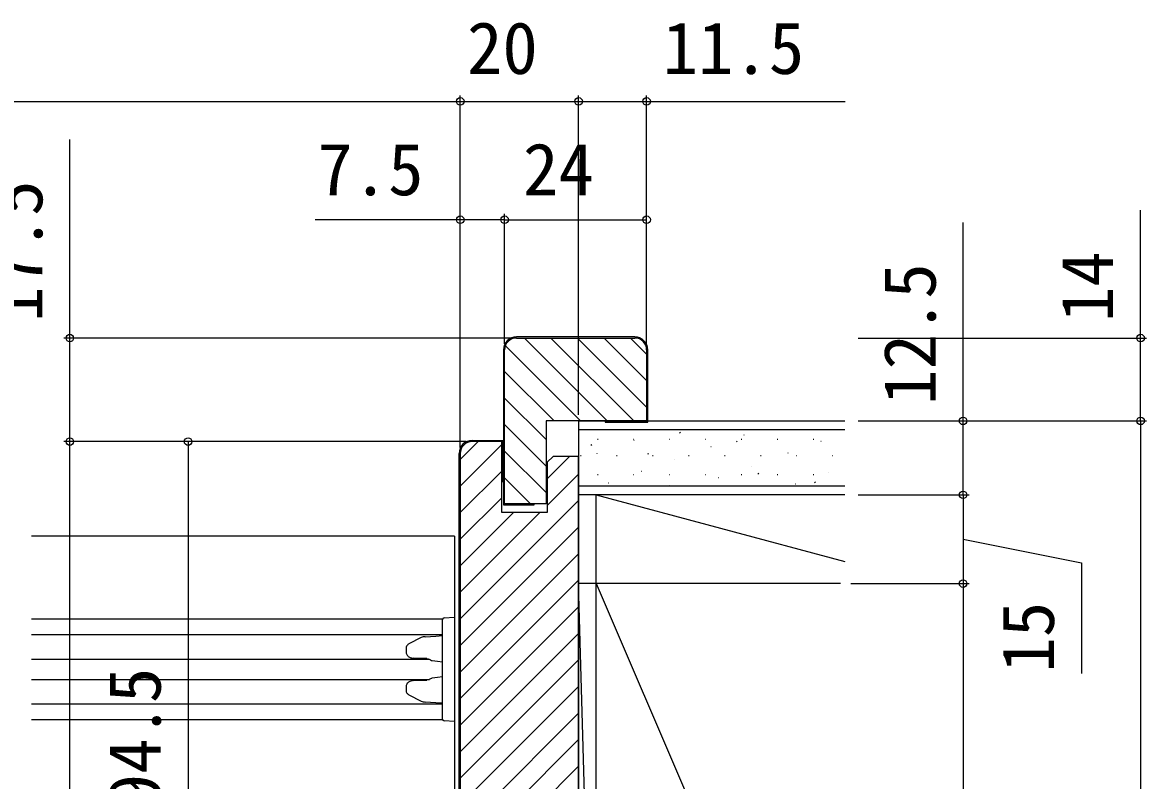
# Model space of a CAD drawing. Units: millimetres, scale not verified. Extents: x -525 to 525, y -783 to 779.
# Drawn here: x -58.2 to 131.8, y -171.8 to -43.6 of the extents above; entities that cross this region are included whole.
import ezdxf
from ezdxf.enums import TextEntityAlignment as Align

# ---------------------------------------------------------------- set-up
doc = ezdxf.new("R2010")
doc.units = ezdxf.units.MM
doc.header["$LTSCALE"] = 4
for name, color, linetype in [('0-5_YKK_12', 2, 'Continuous'), ('0-6_YKK_13', 4, 'Continuous'), ('0-8_YKK_D', 6, 'Continuous'), ('0-A_YSS_K', 3, 'Continuous'), ('0-B_YSS_KE', 3, 'Continuous')]:
    doc.layers.add(name, color=color, linetype=linetype)
doc.styles.add('ＭＳ ゴシック', font='')
doc.styles.get('ＭＳ ゴシック').set_extended_font_data('MS Gothic')

msp = doc.modelspace()

# ---------------------------------------------------------------- linework, layer by layer
at = {"layer": '0-5_YKK_12'}
for p, q in [((14.75, -130.478), (-56.75, -130.478)), ((14.75, -130.478), (14.75, -213.978)), ((12.769, -144.478), (-56.75, -144.478)), ((-56.75, -147.078), (12.75, -147.078)), ((-56.75, -151.278), (10.536, -151.278)), ((-56.75, -154.678), (10.536, -154.678)), ((12.75, -158.878), (-56.75, -158.878)), ((12.769, -161.478), (-56.75, -161.478))]:
    msp.add_line(p, q, dxfattribs=at)
at = {"layer": '0-6_YKK_13'}
for p, q in [((12.75, -145.282), (12.75, -144.583)), ((12.75, -160.675), (12.75, -145.282)), ((9.005, -147.667), (7.17, -148.603)), ((9.793, -147.459), (11.62, -147.348)), ((11.62, -147.348), (12.75, -147.278)), ((6.588, -149.44), (6.588, -150.076)), ((10.123, -151.133), (7.898, -151.094)), ((7.898, -154.863), (10.121, -154.824)), ((6.588, -155.881), (6.588, -156.517)), ((7.17, -157.354), (9.005, -158.29)), ((11.62, -158.609), (9.793, -158.498)), ((12.75, -158.678), (11.62, -158.609)), ((12.75, -161.374), (12.75, -160.675)), ((14.75, -160.78), (14.75, -161.778)), ((14.75, -161.778), (13.032, -161.673))]:
    msp.add_line(p, q, dxfattribs=at)
for points in [[(13.032, -144.284), (14.75, -144.178), (14.75, -145.177), (14.75, -147.486), (14.75, -158.471), (14.75, -160.78)], [(9.793, -147.459), (9.632, -147.475), (9.471, -147.503), (9.313, -147.544), (9.157, -147.598), (9.005, -147.667)], [(7.17, -148.603), (7.071, -148.658), (6.977, -148.723), (6.888, -148.797), (6.806, -148.882), (6.733, -148.977), (6.672, -149.082), (6.626, -149.196), (6.597, -149.316), (6.588, -149.44)], [(6.588, -150.076), (6.6, -150.217), (6.637, -150.352), (6.695, -150.478), (6.771, -150.592), (6.86, -150.693), (6.958, -150.781), (7.065, -150.857), (7.176, -150.92), (7.292, -150.973), (7.41, -151.015), (7.531, -151.048), (7.652, -151.072), (7.775, -151.087), (7.898, -151.094)], [(10.113, -151.129), (10.313, -151.193), (10.511, -151.268), (10.705, -151.354), (10.895, -151.453)], [(11.009, -151.49), (11.879, -151.588), (12.749, -151.695)], [(7.898, -154.863), (7.766, -154.87), (7.634, -154.888), (7.503, -154.915), (7.374, -154.953), (7.247, -155.003), (7.124, -155.065), (7.007, -155.139), (6.897, -155.228), (6.797, -155.332), (6.711, -155.451), (6.645, -155.585), (6.602, -155.73), (6.588, -155.881)], [(10.895, -154.504), (10.705, -154.603), (10.511, -154.689), (10.313, -154.764), (10.113, -154.827)], [(12.75, -154.262), (11.88, -154.368), (11.009, -154.466)], [(6.588, -156.517), (6.597, -156.641), (6.626, -156.761), (6.672, -156.875), (6.733, -156.98), (6.806, -157.075), (6.888, -157.159), (6.977, -157.234), (7.071, -157.299), (7.17, -157.354)], [(9.005, -158.29), (9.157, -158.359), (9.313, -158.412), (9.471, -158.453), (9.632, -158.482), (9.793, -158.498)]]:
    msp.add_lwpolyline(points, dxfattribs=at)
for centre, start, end in [((13.05, -144.583), 93.5, 180), ((11.042, -151.191), 240.72272, 263.63084), ((11.042, -154.766), 96.36916, 119.27728), ((13.05, -161.374), 180, 266.5)]:
    msp.add_arc(centre, 0.3, start, end, dxfattribs=at)
at = {"layer": '0-8_YKK_D'}
for p, q in [((-227.249, -56.978), (15.75, -56.978)), ((15.75, -115.478), (15.75, -55.978)), ((15.75, -115.478), (15.75, -55.978)), ((15.75, -56.978), (35.75, -56.978)), ((35.75, -109.978), (35.75, -55.978)), ((35.75, -109.978), (35.75, -55.978)), ((47.25, -97.978), (47.25, -55.978)), ((15.75, -115.478), (15.75, -75.978)), ((23.25, -97.978), (23.25, -75.978)), ((23.25, -97.978), (23.25, -75.978)), ((47.25, -97.978), (47.25, -75.978)), ((23.25, -76.978), (47.25, -76.978)), ((24.25, -96.978), (-51.249, -96.978)), ((82.997, -96.978), (131.75, -96.978)), ((82.997, -110.978), (101.75, -110.978)), ((82.997, -110.978), (131.75, -110.978)), ((82.997, -110.978), (131.75, -110.978)), ((130.75, -110.978), (130.75, -270.978)), ((16.75, -114.478), (-51.249, -114.478)), ((16.75, -114.478), (-51.249, -114.478)), ((-50.249, -267.478), (-50.249, -114.478)), ((16.75, -114.478), (-31.249, -114.478)), ((-30.249, -114.478), (-30.249, -208.978)), ((82.997, -123.478), (101.75, -123.478)), ((82.997, -123.478), (101.75, -123.478)), ((100.75, -123.478), (100.75, -138.478)), ((81.75, -138.478), (101.75, -138.478)), ((82.997, -138.478), (101.75, -138.478)), ((100.75, -138.478), (100.75, -243.478))]:
    msp.add_line(p, q, dxfattribs=at)
for points in [[(35.75, -56.978), (47.25, -56.978), (80.8, -56.978)], [(-50.249, -114.478), (-50.249, -96.978), (-50.249, -63.428)], [(130.75, -110.978), (130.75, -96.978), (130.75, -75.36)], [(23.25, -76.978), (15.75, -76.978), (-8.755, -76.978)], [(100.75, -123.478), (100.75, -110.978), (100.75, -77.428)], [(100.75, -130.978), (120.75, -134.943), (120.75, -153.67)]]:
    msp.add_lwpolyline(points, dxfattribs=at)
for centre in [(15.75, -56.978), (15.75, -56.978), (35.75, -56.978), (35.75, -56.978), (47.25, -56.978), (15.75, -76.978), (23.25, -76.978), (23.25, -76.978), (47.25, -76.978), (-50.249, -96.978), (130.75, -96.978), (100.75, -110.978), (130.75, -110.978), (130.75, -110.978), (-50.249, -114.478), (-50.249, -114.478), (-30.249, -114.478), (100.75, -123.478), (100.75, -123.478), (100.75, -138.478), (100.75, -138.478)]:
    msp.add_circle(centre, 0.637, dxfattribs=at)
at = {"layer": '0-A_YSS_K'}
for p, q in [((23.382, -98.264), (36.096, -110.978)), ((26.586, -96.978), (40.586, -110.978)), ((31.077, -96.978), (45.077, -110.978)), ((35.567, -96.978), (47.25, -108.662)), ((40.057, -96.978), (47.25, -104.172)), ((44.547, -96.978), (47.25, -99.681)), ((23.25, -102.622), (31.606, -110.978)), ((23.25, -107.112), (30.25, -114.112)), ((23.25, -111.602), (30.25, -118.602)), ((35.75, -110.978), (80.75, -110.978)), ((35.75, -110.978), (35.75, -270.978)), ((80.75, -112.478), (35.75, -112.478)), ((52.811, -113.012), (52.978, -112.902)), ((63.707, -113.352), (63.725, -113.346)), ((15.75, -117.504), (18.776, -114.478)), ((15.75, -121.994), (22.75, -114.994)), ((37.827, -115.094), (37.994, -114.984)), ((38.936, -114.058), (39.036, -114.058)), ((45.016, -114.058), (45.116, -114.058)), ((45.108, -114.257), (45.127, -114.25)), ((51.096, -114.058), (51.196, -114.058)), ((57.176, -114.058), (57.276, -114.058)), ((58.126, -115.329), (58.145, -115.322)), ((62.416, -114.49), (62.583, -114.38)), ((63.256, -114.058), (63.356, -114.058)), ((69.336, -114.058), (69.436, -114.058)), ((75.416, -114.058), (75.516, -114.058)), ((76.725, -114.424), (76.744, -114.418)), ((23.25, -116.093), (30.25, -123.093)), ((30.45, -120.765), (34.236, -116.978)), ((36.086, -116.808), (36.186, -116.808)), ((38.867, -116.467), (38.886, -116.46)), ((42.166, -116.808), (42.266, -116.808)), ((47.432, -116.572), (47.599, -116.462)), ((48.246, -116.808), (48.346, -116.808)), ((51.886, -117.538), (51.905, -117.532)), ((54.326, -116.808), (54.426, -116.808)), ((60.406, -116.808), (60.506, -116.808)), ((66.486, -116.808), (66.586, -116.808)), ((71.145, -116.4), (71.164, -116.394)), ((72.566, -116.808), (72.666, -116.808)), ((78.646, -116.808), (78.746, -116.808)), ((15.75, -126.485), (22.75, -119.485)), ((46.4, -119.481), (46.419, -119.474)), ((64.904, -118.61), (64.923, -118.604)), ((77.923, -119.682), (77.942, -119.675)), ((23.25, -120.583), (27.646, -124.978)), ((30.45, -125.255), (35.75, -119.955)), ((38.936, -120.038), (39.036, -120.038)), ((40.819, -121.457), (40.838, -121.451)), ((45.016, -120.038), (45.116, -120.038)), ((51.096, -120.038), (51.196, -120.038)), ((57.176, -120.038), (57.276, -120.038)), ((59.418, -120.553), (59.437, -120.546)), ((63.256, -120.038), (63.356, -120.038)), ((66.026, -119.936), (66.193, -119.826)), ((69.336, -120.038), (69.436, -120.038)), ((75.416, -120.038), (75.516, -120.038)), ((75.631, -121.414), (75.798, -121.304)), ((35.75, -121.978), (80.75, -121.978)), ((80.75, -123.478), (35.75, -123.478)), ((38.75, -138.478), (38.75, -123.478)), ((38.75, -123.478), (80.75, -134.732)), ((51.103, -121.978), (51.209, -121.908)), ((72.437, -121.625), (72.456, -121.618)), ((15.75, -130.975), (22.75, -123.975)), ((15.75, -144.445), (35.75, -124.445)), ((15.75, -135.465), (24.736, -126.478)), ((15.75, -139.955), (29.227, -126.478)), ((15.75, -148.935), (35.75, -128.935)), ((15.75, -153.425), (35.75, -133.425)), ((15.75, -157.915), (35.75, -137.915)), ((79.997, -138.478), (35.75, -138.478)), ((38.75, -243.478), (35.75, -138.478)), ((38.75, -243.478), (38.75, -138.478)), ((38.75, -138.478), (80.75, -236.478)), ((15.75, -162.406), (35.75, -142.406)), ((15.75, -166.896), (35.75, -146.896)), ((15.75, -171.386), (35.75, -151.386)), ((15.75, -175.876), (35.75, -155.876)), ((15.75, -180.366), (35.75, -160.366)), ((15.939, -184.667), (35.75, -164.856)), ((20.118, -184.978), (35.75, -169.346))]:
    msp.add_line(p, q, dxfattribs=at)
at = {"layer": '0-B_YSS_KE'}
for p, q in [((45.25, -96.778), (25.25, -96.778)), ((25.25, -96.978), (45.25, -96.978))]:
    msp.add_line(p, q, dxfattribs=at)
for points in [[(23.05, -98.978), (23.05, -125.178), (28.25, -125.178), (28.25, -124.978)], [(30.25, -124.978), (23.25, -124.978), (23.25, -98.978)], [(47.25, -98.978), (47.25, -110.978), (30.25, -110.978), (30.25, -124.978)], [(40.25, -110.978), (40.25, -111.178), (47.45, -111.178), (47.45, -98.978)], [(17.75, -114.278), (22.95, -114.278), (22.95, -121.278), (22.75, -121.278)], [(35.75, -264.978), (35.75, -116.978), (31.45, -116.978), (30.45, -117.978), (30.45, -126.478), (22.75, -126.478), (22.75, -121.478), (22.75, -114.478), (17.75, -114.478)], [(20.75, -186.178), (20.55, -186.178), (20.55, -185.178), (16.167, -185.178), (15.55, -184.561), (15.55, -116.478)], [(15.75, -116.478), (15.75, -184.478), (16.25, -184.978), (20.75, -184.978), (20.75, -185.978), (20.75, -195.978), (20.75, -196.978), (16.25, -196.978), (15.75, -197.478), (15.75, -207.978)]]:
    msp.add_lwpolyline(points, dxfattribs=at)
for centre, radius, start, end in [((25.25, -98.978), 2.2, 90, 180), ((45.25, -98.978), 2.2, 0, 90), ((25.25, -98.978), 2, 90, 180), ((45.25, -98.978), 2, 0, 90), ((17.75, -116.478), 2.2, 90.00001, 179.99999), ((17.75, -116.478), 2, 90.00001, 179.99999)]:
    msp.add_arc(centre, radius, start, end, dxfattribs=at)

# ---------------------------------------------------------------- texts
at = {"layer": '0-8_YKK_D', "style": 'ＭＳ ゴシック'}
for s, p in [('20', (16.886, -54.978)), ('11.5', (49.959, -54.978)), ('7.5', (-8.414, -75.478)), ('24', (26.352, -75.478))]:
    msp.add_text(s, height=8.798, dxfattribs=at).set_placement(p, align=Align.BOTTOM_LEFT)
for s, p in [('17.5', (-52.249, -94.269)), ('14', (128.75, -94.269)), ('12.5', (98.75, -108.269)), ('15', (118.75, -153.511)), ('94.5', (-32.249, -176.626))]:
    msp.add_text(s, height=8.798, rotation=90, dxfattribs=at).set_placement(p, align=Align.BOTTOM_LEFT)

doc.saveas('drawing.dxf')
